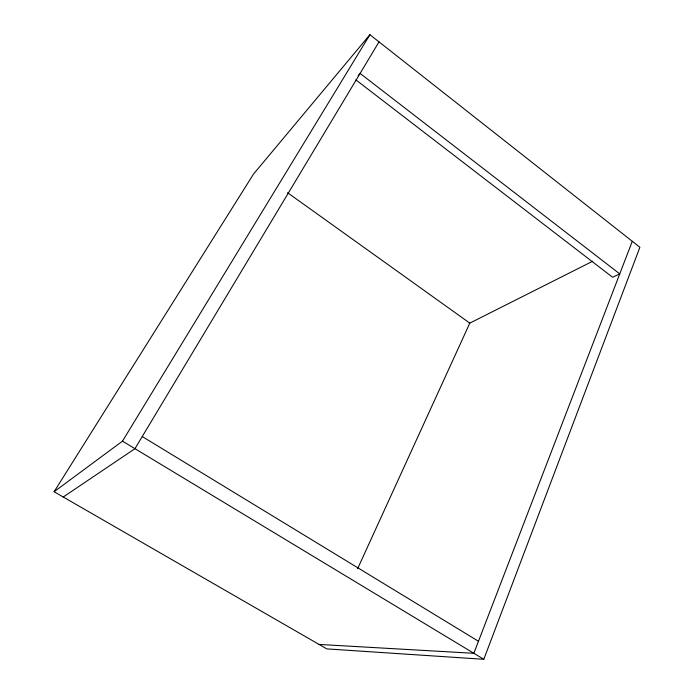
<?xml version="1.0" encoding="UTF-8"?>
<svg xmlns="http://www.w3.org/2000/svg" width="694" height="694" viewBox="0 0 694 694"><rect width="100%" height="100%" fill="white"/><g stroke="black" fill="none" stroke-linecap="round" stroke-linejoin="round"><path stroke-width="1.04" d="M483.796 659.3L639.894 247.281L369.911 34.7L253.51 174.081L54.106 491.742L326.779 648.89L483.796 659.3L122.491 441.15L54.106 491.742M632.286 241.295L473.846 653.297L319.04 644.431M357.636 568.655L469.795 323.135L287.55 192.698M379.028 41.874L134.966 448.68L63.232 497.008M122.491 441.15L369.911 34.7M358.199 75.594L360.099 73.417L619.751 273.896L612.594 277.253L355.883 79.871M469.257 323.404L592.737 261.213M142.244 436.543L478.47 641.265"/></g></svg>
